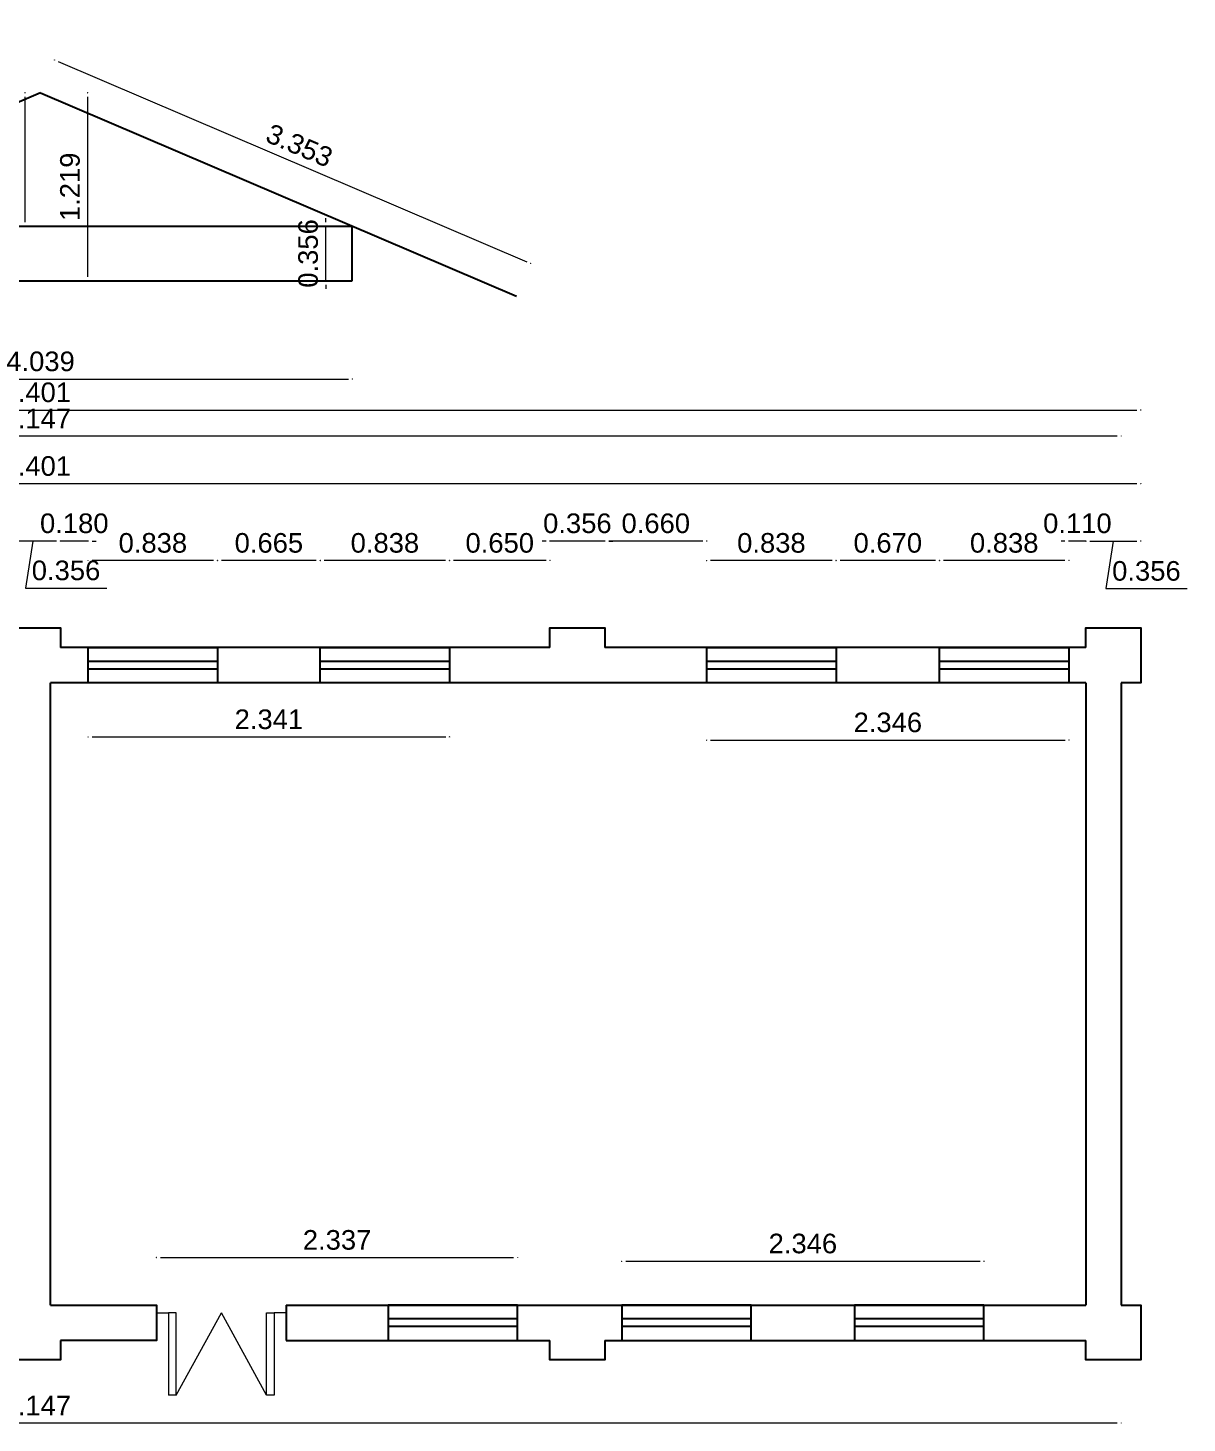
# Model space of a CAD drawing. Header units: metres. Extents: x 471.2 to 494.2, y 10 to 39.5.
# Drawn here: x 486.24 to 493.75, y 30.47 to 39.51 of the extents above; entities that cross this region are included whole.
import ezdxf

# ---------------------------------------------------------------- set-up
doc = ezdxf.new("R2010")
doc.units = ezdxf.units.M
doc.header["$LTSCALE"] = 12.7
doc.header["$PDMODE"] = 66
for name, color, linetype, lineweight in [('0.13', 2, 'Continuous', 13), ('ELEVATION', 85, 'Continuous', 9), ('hatch', 9, 'Continuous', 0), ('Toilet', 7, 'Continuous', 25)]:
    doc.layers.add(name, color=color, linetype=linetype, lineweight=lineweight)
doc.styles.get("Standard").update_dxf_attribs({"font": 'arial.ttf'})
doc.dimstyles.new('S8', dxfattribs={"dimscale": 0.001, "dimtxt": 127, "dimasz": 25.4, "dimexe": 152.4, "dimexo": 457.2, "dimgap": 49.2125, "dimtad": 1, "dimdec": 0, "dimzin": 3, "dimdsep": 46, "dimlunit": 4, "dimtxsty": 'Standard', "dimblk": 'dot 2', "dimcen": 304.8, "dimse1": 1, "dimse2": 1, "dimclrd": 1, "dimclre": 1, "dimclrt": 256, "dimadec": 0, "dimazin": 0, "dimtfac": 0.75, "dimtdec": 0, "dimtix": 1, "dimtmove": 1, "dimatfit": 3, "dimldrblk": 'DOT', "dimfxl": 25.4, "dimtolj": 1, "dimtzin": 0, "dimlwd": 9, "dimlwe": 9, "dimarcsym": 0})

# ---------------------------------------------------------------- blocks, each defined once
blk = doc.blocks.new('dot1')
at = {"layer": 'hatch'}
h = blk.add_hatch(color=256, dxfattribs=at)
edge = h.paths.add_edge_path()
edge.add_arc((0, 0), 1, 0, 360)
for p, q in [((3, 0), (-3, 0)), ((0, 3), (0, -3))]:
    blk.add_line(p, q, dxfattribs=at)
blk.add_circle((0, 0), 1, dxfattribs=at)
blk = doc.blocks.new('dot 2')
at = {"layer": 'hatch', "xscale": 0.0127, "yscale": 0.0127, "zscale": 0.0127}
blk.add_blockref('dot1', (0, 0), dxfattribs=at)
blk = doc.blocks.new('*D353')
at = {"layer": 'Defpoints', "color": 0, "transparency": 16777216}
for p in [(486.3265, 39.0936), (483.0645, 38.194), (483.2438, 37.7749)]:
    blk.add_point(p, dxfattribs=at)
at = {"layer": 'Toilet', "color": 1, "lineweight": 9, "transparency": 16777216}
blk.add_line((486.1238, 39.5028), (483.0878, 38.204), dxfattribs=at)
at = {"layer": 'Toilet', "color": 1, "lineweight": 9, "transparency": 16777216, "xscale": 0.0254, "yscale": 0.0254, "zscale": 0.0254}
for p, rotation in [((486.1472, 39.5128), 23.16111268714227), ((483.0645, 38.194), 203.1611126871423)]:
    blk.add_blockref('dot 2', p, dxfattribs=dict(at, rotation=rotation))
at = {"layer": 'Toilet', "transparency": 16777216, "insert": (484.5609, 38.9583), "char_height": 0.127, "attachment_point": 5, "rotation": 23.16111}
blk.add_mtext('\\A1;3"', dxfattribs=at)
blk = doc.blocks.new('_Dot')
at = {"color": 0, "linetype": 'ByBlock', "lineweight": -2}
blk.add_line((-0.5, 0), (-1, 0), dxfattribs=at)
at = {"color": 0, "linetype": 'ByBlock', "const_width": 0.5}
blk.add_lwpolyline([(-0.25, 0, 1), (0.25, 0, 1)], format="xyb", close=True, dxfattribs=at)
blk = doc.blocks.new('*D1029')
at = {"layer": 'Defpoints', "color": 0, "transparency": 16777216}
for p in [(484.3072, 37.8741), (488.3458, 37.8741), (488.3458, 37.2377)]:
    blk.add_point(p, dxfattribs=at)
at = {"layer": 'Toilet', "color": 1, "lineweight": 9, "transparency": 16777216}
blk.add_line((484.3326, 37.2377), (488.3204, 37.2377), dxfattribs=at)
at = {"layer": 'Toilet', "color": 1, "lineweight": 9, "transparency": 16777216, "xscale": 0.0254, "yscale": 0.0254, "zscale": 0.0254, "rotation": 180}
blk.add_blockref('dot 2', (484.3072, 37.2377), dxfattribs=at)
at = {"layer": 'Toilet', "color": 1, "lineweight": 9, "transparency": 16777216, "xscale": 0.0254, "yscale": 0.0254, "zscale": 0.0254}
blk.add_blockref('dot 2', (488.3458, 37.2377), dxfattribs=at)
at = {"layer": 'Toilet', "transparency": 16777216, "insert": (486.3265, 37.3518), "char_height": 0.127, "attachment_point": 5}
blk.add_mtext('\\A1;4.039', dxfattribs=at)
blk = doc.blocks.new('*D1030')
at = {"layer": 'Defpoints', "color": 0, "transparency": 16777216}
for p in [(486.3265, 39.0933), (486.3265, 37.8741), (486.6317, 37.8741)]:
    blk.add_point(p, dxfattribs=at)
at = {"layer": 'Toilet', "color": 1, "lineweight": 9, "transparency": 16777216}
blk.add_line((486.6317, 39.0679), (486.6317, 37.8995), dxfattribs=at)
at = {"layer": 'Toilet', "color": 1, "lineweight": 9, "transparency": 16777216, "xscale": 0.0254, "yscale": 0.0254, "zscale": 0.0254}
for p, rotation in [((486.6317, 39.0933), 90), ((486.6317, 37.8741), 270)]:
    blk.add_blockref('dot 2', p, dxfattribs=dict(at, rotation=rotation))
at = {"layer": 'Toilet', "transparency": 16777216, "insert": (486.5176, 38.4837), "char_height": 0.127, "attachment_point": 5, "rotation": 90}
blk.add_mtext('\\A1;1.219', dxfattribs=at)
blk = doc.blocks.new('*D1033')
at = {"layer": 'Defpoints', "color": 0, "transparency": 16777216}
for p in [(479.0523, 36.5594), (479.0523, 35.27), (493.4533, 35.27)]:
    blk.add_point(p, dxfattribs=at)
at = {"layer": 'Toilet', "color": 1, "lineweight": 9, "transparency": 16777216}
blk.add_line((493.4279, 36.5594), (479.0777, 36.5594), dxfattribs=at)
at = {"layer": 'Toilet', "color": 1, "lineweight": 9, "transparency": 16777216, "xscale": 0.0254, "yscale": 0.0254, "zscale": 0.0254, "rotation": 180}
blk.add_blockref('dot 2', (479.0523, 36.5594), dxfattribs=at)
at = {"layer": 'Toilet', "color": 1, "lineweight": 9, "transparency": 16777216, "xscale": 0.0254, "yscale": 0.0254, "zscale": 0.0254}
blk.add_blockref('dot 2', (493.4533, 36.5594), dxfattribs=at)
at = {"layer": 'Toilet', "transparency": 16777216, "insert": (486.2528, 36.6735), "char_height": 0.127, "attachment_point": 5}
blk.add_mtext('\\A1;14.401', dxfattribs=at)
blk = doc.blocks.new('*D1034')
at = {"layer": 'Defpoints', "color": 0, "transparency": 16777216}
for p in [(493.4533, 36.1883), (493.0977, 35.6256), (493.4533, 35.6256)]:
    blk.add_point(p, dxfattribs=at)
at = {"layer": 'Toilet', "color": 1, "lineweight": 9, "transparency": 16777216}
for p, q in [((493.1231, 36.1883), (493.4279, 36.1883)), ((493.2755, 36.1883), (493.2263, 35.8797)), ((493.2263, 35.8797), (493.7532, 35.8797))]:
    blk.add_line(p, q, dxfattribs=at)
at = {"layer": 'Toilet', "color": 1, "lineweight": 9, "transparency": 16777216, "xscale": 0.0254, "yscale": 0.0254, "zscale": 0.0254, "rotation": 180}
blk.add_blockref('dot 2', (493.0977, 36.1883), dxfattribs=at)
at = {"layer": 'Toilet', "color": 1, "lineweight": 9, "transparency": 16777216, "xscale": 0.0254, "yscale": 0.0254, "zscale": 0.0254}
blk.add_blockref('dot 2', (493.4533, 36.1883), dxfattribs=at)
at = {"layer": 'Toilet', "transparency": 16777216, "insert": (493.4898, 35.9938), "char_height": 0.127, "attachment_point": 5}
blk.add_mtext('\\A1;0.356', dxfattribs=at)
blk = doc.blocks.new('*D1035')
at = {"layer": 'Defpoints', "color": 0, "transparency": 16777216}
for p in [(492.9877, 36.1883), (493.0977, 35.6256), (492.9877, 35.4986)]:
    blk.add_point(p, dxfattribs=at)
at = {"layer": 'Toilet', "color": 1, "lineweight": 9, "transparency": 16777216}
for p, q in [((492.9623, 36.1883), (492.9369, 36.1883)), ((493.0977, 36.1883), (492.9877, 36.1883)), ((493.1231, 36.1883), (493.1485, 36.1883))]:
    blk.add_line(p, q, dxfattribs=at)
at = {"layer": 'Toilet', "color": 1, "lineweight": 9, "transparency": 16777216, "xscale": 0.0254, "yscale": 0.0254, "zscale": 0.0254}
blk.add_blockref('dot 2', (492.9877, 36.1883), dxfattribs=at)
at = {"layer": 'Toilet', "color": 1, "lineweight": 9, "transparency": 16777216, "xscale": 0.0254, "yscale": 0.0254, "zscale": 0.0254, "rotation": 180}
blk.add_blockref('dot 2', (493.0977, 36.1883), dxfattribs=at)
at = {"layer": 'Toilet', "transparency": 16777216, "insert": (493.0427, 36.3024), "char_height": 0.127, "attachment_point": 5}
blk.add_mtext('\\A1;0.110', dxfattribs=at)
blk = doc.blocks.new('*D1036')
at = {"layer": 'Defpoints', "color": 0, "transparency": 16777216}
for p in [(492.1497, 36.0613), (492.1497, 35.4986), (492.9877, 35.4986)]:
    blk.add_point(p, dxfattribs=at)
at = {"layer": 'Toilet', "color": 1, "lineweight": 9, "transparency": 16777216}
blk.add_line((492.9623, 36.0613), (492.1751, 36.0613), dxfattribs=at)
at = {"layer": 'Toilet', "color": 1, "lineweight": 9, "transparency": 16777216, "xscale": 0.0254, "yscale": 0.0254, "zscale": 0.0254, "rotation": 180}
blk.add_blockref('dot 2', (492.1497, 36.0613), dxfattribs=at)
at = {"layer": 'Toilet', "color": 1, "lineweight": 9, "transparency": 16777216, "xscale": 0.0254, "yscale": 0.0254, "zscale": 0.0254}
blk.add_blockref('dot 2', (492.9877, 36.0613), dxfattribs=at)
at = {"layer": 'Toilet', "transparency": 16777216, "insert": (492.5687, 36.1754), "char_height": 0.127, "attachment_point": 5}
blk.add_mtext('\\A1;0.838', dxfattribs=at)
blk = doc.blocks.new('*D1037')
at = {"layer": 'Defpoints', "color": 0, "transparency": 16777216}
for p in [(491.4797, 36.0613), (491.4797, 35.4986), (492.1497, 35.4986)]:
    blk.add_point(p, dxfattribs=at)
at = {"layer": 'Toilet', "color": 1, "lineweight": 9, "transparency": 16777216}
blk.add_line((492.1243, 36.0613), (491.5051, 36.0613), dxfattribs=at)
at = {"layer": 'Toilet', "color": 1, "lineweight": 9, "transparency": 16777216, "xscale": 0.0254, "yscale": 0.0254, "zscale": 0.0254, "rotation": 180}
blk.add_blockref('dot 2', (491.4797, 36.0613), dxfattribs=at)
at = {"layer": 'Toilet', "color": 1, "lineweight": 9, "transparency": 16777216, "xscale": 0.0254, "yscale": 0.0254, "zscale": 0.0254}
blk.add_blockref('dot 2', (492.1497, 36.0613), dxfattribs=at)
at = {"layer": 'Toilet', "transparency": 16777216, "insert": (491.8147, 36.1754), "char_height": 0.127, "attachment_point": 5}
blk.add_mtext('\\A1;0.670', dxfattribs=at)
blk = doc.blocks.new('*D1038')
at = {"layer": 'Defpoints', "color": 0, "transparency": 16777216}
for p in [(490.6417, 36.0613), (490.6417, 35.4986), (491.4797, 35.4986)]:
    blk.add_point(p, dxfattribs=at)
at = {"layer": 'Toilet', "color": 1, "lineweight": 9, "transparency": 16777216}
blk.add_line((491.4543, 36.0613), (490.6671, 36.0613), dxfattribs=at)
at = {"layer": 'Toilet', "color": 1, "lineweight": 9, "transparency": 16777216, "xscale": 0.0254, "yscale": 0.0254, "zscale": 0.0254, "rotation": 180}
blk.add_blockref('dot 2', (490.6417, 36.0613), dxfattribs=at)
at = {"layer": 'Toilet', "color": 1, "lineweight": 9, "transparency": 16777216, "xscale": 0.0254, "yscale": 0.0254, "zscale": 0.0254}
blk.add_blockref('dot 2', (491.4797, 36.0613), dxfattribs=at)
at = {"layer": 'Toilet', "transparency": 16777216, "insert": (491.0607, 36.1754), "char_height": 0.127, "attachment_point": 5}
blk.add_mtext('\\A1;0.838', dxfattribs=at)
blk = doc.blocks.new('*D1039')
at = {"layer": 'Defpoints', "color": 0, "transparency": 16777216}
for p in [(489.9817, 36.1883), (489.9817, 35.6256), (490.6417, 35.4986)]:
    blk.add_point(p, dxfattribs=at)
at = {"layer": 'Toilet', "color": 1, "lineweight": 9, "transparency": 16777216}
blk.add_line((490.6163, 36.1883), (490.0071, 36.1883), dxfattribs=at)
at = {"layer": 'Toilet', "color": 1, "lineweight": 9, "transparency": 16777216, "xscale": 0.0254, "yscale": 0.0254, "zscale": 0.0254, "rotation": 180}
blk.add_blockref('dot 2', (489.9817, 36.1883), dxfattribs=at)
at = {"layer": 'Toilet', "color": 1, "lineweight": 9, "transparency": 16777216, "xscale": 0.0254, "yscale": 0.0254, "zscale": 0.0254}
blk.add_blockref('dot 2', (490.6417, 36.1883), dxfattribs=at)
at = {"layer": 'Toilet', "transparency": 16777216, "insert": (490.3117, 36.3024), "char_height": 0.127, "attachment_point": 5}
blk.add_mtext('\\A1;0.660', dxfattribs=at)
blk = doc.blocks.new('*D1040')
at = {"layer": 'Defpoints', "color": 0, "transparency": 16777216}
for p in [(489.6261, 36.1883), (489.9817, 35.6256), (489.6261, 35.4986)]:
    blk.add_point(p, dxfattribs=at)
at = {"layer": 'Toilet', "color": 1, "lineweight": 9, "transparency": 16777216}
for p, q in [((489.6007, 36.1883), (489.5753, 36.1883)), ((489.9817, 36.1883), (489.6261, 36.1883)), ((490.0071, 36.1883), (490.0325, 36.1883))]:
    blk.add_line(p, q, dxfattribs=at)
at = {"layer": 'Toilet', "color": 1, "lineweight": 9, "transparency": 16777216, "xscale": 0.0254, "yscale": 0.0254, "zscale": 0.0254}
blk.add_blockref('dot 2', (489.6261, 36.1883), dxfattribs=at)
at = {"layer": 'Toilet', "color": 1, "lineweight": 9, "transparency": 16777216, "xscale": 0.0254, "yscale": 0.0254, "zscale": 0.0254, "rotation": 180}
blk.add_blockref('dot 2', (489.9817, 36.1883), dxfattribs=at)
at = {"layer": 'Toilet', "transparency": 16777216, "insert": (489.8039, 36.3024), "char_height": 0.127, "attachment_point": 5}
blk.add_mtext('\\A1;0.356', dxfattribs=at)
blk = doc.blocks.new('*D1041')
at = {"layer": 'Defpoints', "color": 0, "transparency": 16777216}
for p in [(488.9761, 36.0613), (488.9761, 35.4986), (489.6261, 35.4986)]:
    blk.add_point(p, dxfattribs=at)
at = {"layer": 'Toilet', "color": 1, "lineweight": 9, "transparency": 16777216}
blk.add_line((489.6007, 36.0613), (489.0015, 36.0613), dxfattribs=at)
at = {"layer": 'Toilet', "color": 1, "lineweight": 9, "transparency": 16777216, "xscale": 0.0254, "yscale": 0.0254, "zscale": 0.0254, "rotation": 180}
blk.add_blockref('dot 2', (488.9761, 36.0613), dxfattribs=at)
at = {"layer": 'Toilet', "color": 1, "lineweight": 9, "transparency": 16777216, "xscale": 0.0254, "yscale": 0.0254, "zscale": 0.0254}
blk.add_blockref('dot 2', (489.6261, 36.0613), dxfattribs=at)
at = {"layer": 'Toilet', "transparency": 16777216, "insert": (489.3011, 36.1754), "char_height": 0.127, "attachment_point": 5}
blk.add_mtext('\\A1;0.650', dxfattribs=at)
blk = doc.blocks.new('*D1042')
at = {"layer": 'Defpoints', "color": 0, "transparency": 16777216}
for p in [(488.1381, 36.0613), (488.1381, 35.4986), (488.9761, 35.4986)]:
    blk.add_point(p, dxfattribs=at)
at = {"layer": 'Toilet', "color": 1, "lineweight": 9, "transparency": 16777216}
blk.add_line((488.9507, 36.0613), (488.1635, 36.0613), dxfattribs=at)
at = {"layer": 'Toilet', "color": 1, "lineweight": 9, "transparency": 16777216, "xscale": 0.0254, "yscale": 0.0254, "zscale": 0.0254, "rotation": 180}
blk.add_blockref('dot 2', (488.1381, 36.0613), dxfattribs=at)
at = {"layer": 'Toilet', "color": 1, "lineweight": 9, "transparency": 16777216, "xscale": 0.0254, "yscale": 0.0254, "zscale": 0.0254}
blk.add_blockref('dot 2', (488.9761, 36.0613), dxfattribs=at)
at = {"layer": 'Toilet', "transparency": 16777216, "insert": (488.5571, 36.1754), "char_height": 0.127, "attachment_point": 5}
blk.add_mtext('\\A1;0.838', dxfattribs=at)
blk = doc.blocks.new('*D1043')
at = {"layer": 'Defpoints', "color": 0, "transparency": 16777216}
for p in [(487.4731, 36.0613), (487.4731, 35.4986), (488.1381, 35.4986)]:
    blk.add_point(p, dxfattribs=at)
at = {"layer": 'Toilet', "color": 1, "lineweight": 9, "transparency": 16777216}
blk.add_line((488.1127, 36.0613), (487.4985, 36.0613), dxfattribs=at)
at = {"layer": 'Toilet', "color": 1, "lineweight": 9, "transparency": 16777216, "xscale": 0.0254, "yscale": 0.0254, "zscale": 0.0254, "rotation": 180}
blk.add_blockref('dot 2', (487.4731, 36.0613), dxfattribs=at)
at = {"layer": 'Toilet', "color": 1, "lineweight": 9, "transparency": 16777216, "xscale": 0.0254, "yscale": 0.0254, "zscale": 0.0254}
blk.add_blockref('dot 2', (488.1381, 36.0613), dxfattribs=at)
at = {"layer": 'Toilet', "transparency": 16777216, "insert": (487.8056, 36.1754), "char_height": 0.127, "attachment_point": 5}
blk.add_mtext('\\A1;0.665', dxfattribs=at)
blk = doc.blocks.new('*D1044')
at = {"layer": 'Defpoints', "color": 0, "transparency": 16777216}
for p in [(486.6351, 36.0613), (486.6351, 35.4986), (487.4731, 35.4986)]:
    blk.add_point(p, dxfattribs=at)
at = {"layer": 'Toilet', "color": 1, "lineweight": 9, "transparency": 16777216}
blk.add_line((487.4477, 36.0613), (486.6605, 36.0613), dxfattribs=at)
at = {"layer": 'Toilet', "color": 1, "lineweight": 9, "transparency": 16777216, "xscale": 0.0254, "yscale": 0.0254, "zscale": 0.0254, "rotation": 180}
blk.add_blockref('dot 2', (486.6351, 36.0613), dxfattribs=at)
at = {"layer": 'Toilet', "color": 1, "lineweight": 9, "transparency": 16777216, "xscale": 0.0254, "yscale": 0.0254, "zscale": 0.0254}
blk.add_blockref('dot 2', (487.4731, 36.0613), dxfattribs=at)
at = {"layer": 'Toilet', "transparency": 16777216, "insert": (487.0541, 36.1754), "char_height": 0.127, "attachment_point": 5}
blk.add_mtext('\\A1;0.838', dxfattribs=at)
blk = doc.blocks.new('*D1045')
at = {"layer": 'Defpoints', "color": 0, "transparency": 16777216}
for p in [(486.4551, 36.1883), (486.4551, 35.6256), (486.6351, 35.4986)]:
    blk.add_point(p, dxfattribs=at)
at = {"layer": 'Toilet', "color": 1, "lineweight": 9, "transparency": 16777216}
for p, q in [((486.4297, 36.1883), (486.4043, 36.1883)), ((486.6351, 36.1883), (486.4551, 36.1883)), ((486.6605, 36.1883), (486.6859, 36.1883))]:
    blk.add_line(p, q, dxfattribs=at)
at = {"layer": 'Toilet', "color": 1, "lineweight": 9, "transparency": 16777216, "xscale": 0.0254, "yscale": 0.0254, "zscale": 0.0254}
blk.add_blockref('dot 2', (486.4551, 36.1883), dxfattribs=at)
at = {"layer": 'Toilet', "color": 1, "lineweight": 9, "transparency": 16777216, "xscale": 0.0254, "yscale": 0.0254, "zscale": 0.0254, "rotation": 180}
blk.add_blockref('dot 2', (486.6351, 36.1883), dxfattribs=at)
at = {"layer": 'Toilet', "transparency": 16777216, "insert": (486.5451, 36.3024), "char_height": 0.127, "attachment_point": 5}
blk.add_mtext('\\A1;0.180', dxfattribs=at)
blk = doc.blocks.new('*D1046')
at = {"layer": 'Defpoints', "color": 0, "transparency": 16777216}
for p in [(486.0995, 36.1883), (486.4551, 35.6256), (486.0995, 35.4986)]:
    blk.add_point(p, dxfattribs=at)
at = {"layer": 'Toilet', "color": 1, "lineweight": 9, "transparency": 16777216}
for p, q in [((486.4297, 36.1883), (486.1249, 36.1883)), ((486.2773, 36.1883), (486.2281, 35.883)), ((486.2281, 35.883), (486.755, 35.883))]:
    blk.add_line(p, q, dxfattribs=at)
at = {"layer": 'Toilet', "color": 1, "lineweight": 9, "transparency": 16777216, "xscale": 0.0254, "yscale": 0.0254, "zscale": 0.0254, "rotation": 180}
blk.add_blockref('dot 2', (486.0995, 36.1883), dxfattribs=at)
at = {"layer": 'Toilet', "color": 1, "lineweight": 9, "transparency": 16777216, "xscale": 0.0254, "yscale": 0.0254, "zscale": 0.0254}
blk.add_blockref('dot 2', (486.4551, 36.1883), dxfattribs=at)
at = {"layer": 'Toilet', "transparency": 16777216, "insert": (486.4916, 35.9971), "char_height": 0.127, "attachment_point": 5}
blk.add_mtext('\\A1;0.356', dxfattribs=at)
blk = doc.blocks.new('door block')
at = {"layer": '0.13', "color": 0, "ltscale": 0.5}
for p, q in [((472.9032, 20.1698), (472.9032, 20.0682)), ((473.7414, 20.1698), (473.7414, 20.0682))]:
    blk.add_line(p, q, dxfattribs=at)
at = {"layer": 'ELEVATION', "color": 146, "ltscale": 0.25, "true_color": 0x105689}
for p, q in [((472.9794, 20.119), (472.9794, 20.6524)), ((472.9794, 20.6524), (473.0302, 20.6524)), ((473.0302, 20.6524), (473.0302, 20.119)), ((473.0302, 20.6524), (473.3223, 20.119)), ((473.6144, 20.6524), (473.3223, 20.119)), ((473.6144, 20.6524), (473.6144, 20.119)), ((473.6144, 20.6524), (473.6652, 20.6524)), ((473.6652, 20.119), (473.6652, 20.6524)), ((472.9032, 20.119), (472.9794, 20.119)), ((473.0302, 20.119), (472.9794, 20.119)), ((473.6144, 20.119), (473.6652, 20.119)), ((473.7414, 20.119), (473.6652, 20.119))]:
    blk.add_line(p, q, dxfattribs=at)
blk = doc.blocks.new('*D1058')
at = {"layer": 'Defpoints', "color": 0, "transparency": 16777216}
for p in [(479.1793, 35.27), (493.3263, 35.27), (493.3263, 30.4725)]:
    blk.add_point(p, dxfattribs=at)
at = {"layer": 'Toilet', "color": 1, "lineweight": 9, "transparency": 16777216}
blk.add_line((479.2047, 30.4725), (493.3009, 30.4725), dxfattribs=at)
at = {"layer": 'Toilet', "color": 1, "lineweight": 9, "transparency": 16777216, "xscale": 0.0254, "yscale": 0.0254, "zscale": 0.0254, "rotation": 180}
blk.add_blockref('dot 2', (479.1793, 30.4725), dxfattribs=at)
at = {"layer": 'Toilet', "color": 1, "lineweight": 9, "transparency": 16777216, "xscale": 0.0254, "yscale": 0.0254, "zscale": 0.0254}
blk.add_blockref('dot 2', (493.3263, 30.4725), dxfattribs=at)
at = {"layer": 'Toilet', "transparency": 16777216, "insert": (486.2528, 30.5855), "char_height": 0.127, "attachment_point": 5}
blk.add_mtext('\\A1;14.147', dxfattribs=at)
blk = doc.blocks.new('*D1060')
at = {"layer": 'Defpoints', "color": 0, "transparency": 16777216}
for p in [(486.6351, 35.27), (488.9763, 35.27), (488.9763, 34.9181)]:
    blk.add_point(p, dxfattribs=at)
at = {"layer": 'Toilet', "color": 1, "lineweight": 9, "transparency": 16777216}
blk.add_line((486.6605, 34.9181), (488.9509, 34.9181), dxfattribs=at)
at = {"layer": 'Toilet', "color": 1, "lineweight": 9, "transparency": 16777216, "xscale": 0.0254, "yscale": 0.0254, "zscale": 0.0254, "rotation": 180}
blk.add_blockref('dot 2', (486.6351, 34.9181), dxfattribs=at)
at = {"layer": 'Toilet', "color": 1, "lineweight": 9, "transparency": 16777216, "xscale": 0.0254, "yscale": 0.0254, "zscale": 0.0254}
blk.add_blockref('dot 2', (488.9763, 34.9181), dxfattribs=at)
at = {"layer": 'Toilet', "transparency": 16777216, "insert": (487.8057, 35.0322), "char_height": 0.127, "attachment_point": 5}
blk.add_mtext('\\A1;2.341', dxfattribs=at)
blk = doc.blocks.new('*D1061')
at = {"layer": 'Defpoints', "color": 0, "transparency": 16777216}
for p in [(490.6417, 35.27), (492.9879, 35.27), (492.9879, 34.8979)]:
    blk.add_point(p, dxfattribs=at)
at = {"layer": 'Toilet', "color": 1, "lineweight": 9, "transparency": 16777216}
blk.add_line((490.6671, 34.8979), (492.9625, 34.8979), dxfattribs=at)
at = {"layer": 'Toilet', "color": 1, "lineweight": 9, "transparency": 16777216, "xscale": 0.0254, "yscale": 0.0254, "zscale": 0.0254, "rotation": 180}
blk.add_blockref('dot 2', (490.6417, 34.8979), dxfattribs=at)
at = {"layer": 'Toilet', "color": 1, "lineweight": 9, "transparency": 16777216, "xscale": 0.0254, "yscale": 0.0254, "zscale": 0.0254}
blk.add_blockref('dot 2', (492.9879, 34.8979), dxfattribs=at)
at = {"layer": 'Toilet', "transparency": 16777216, "insert": (491.8148, 35.012), "char_height": 0.127, "attachment_point": 5}
blk.add_mtext('\\A1;2.346', dxfattribs=at)
blk = doc.blocks.new('*D1062')
at = {"layer": 'Defpoints', "color": 0, "transparency": 16777216}
for p in [(489.4161, 31.544), (487.0787, 31.2362), (489.4161, 31.2362)]:
    blk.add_point(p, dxfattribs=at)
at = {"layer": 'Toilet', "color": 1, "lineweight": 9, "transparency": 16777216}
blk.add_line((487.1041, 31.544), (489.3907, 31.544), dxfattribs=at)
at = {"layer": 'Toilet', "color": 1, "lineweight": 9, "transparency": 16777216, "xscale": 0.0254, "yscale": 0.0254, "zscale": 0.0254, "rotation": 180}
blk.add_blockref('dot 2', (487.0787, 31.544), dxfattribs=at)
at = {"layer": 'Toilet', "color": 1, "lineweight": 9, "transparency": 16777216, "xscale": 0.0254, "yscale": 0.0254, "zscale": 0.0254}
blk.add_blockref('dot 2', (489.4161, 31.544), dxfattribs=at)
at = {"layer": 'Toilet', "transparency": 16777216, "insert": (488.2474, 31.6581), "char_height": 0.127, "attachment_point": 5}
blk.add_mtext('\\A1;2.337', dxfattribs=at)
blk = doc.blocks.new('*D1064')
at = {"layer": 'Defpoints', "color": 0, "transparency": 16777216}
for p in [(492.4377, 31.5206), (490.0915, 31.2362), (492.4377, 31.2362)]:
    blk.add_point(p, dxfattribs=at)
at = {"layer": 'Toilet', "color": 1, "lineweight": 9, "transparency": 16777216}
blk.add_line((490.1169, 31.5206), (492.4123, 31.5206), dxfattribs=at)
at = {"layer": 'Toilet', "color": 1, "lineweight": 9, "transparency": 16777216, "xscale": 0.0254, "yscale": 0.0254, "zscale": 0.0254, "rotation": 180}
blk.add_blockref('dot 2', (490.0915, 31.5206), dxfattribs=at)
at = {"layer": 'Toilet', "color": 1, "lineweight": 9, "transparency": 16777216, "xscale": 0.0254, "yscale": 0.0254, "zscale": 0.0254}
blk.add_blockref('dot 2', (492.4377, 31.5206), dxfattribs=at)
at = {"layer": 'Toilet', "transparency": 16777216, "insert": (491.2646, 31.6347), "char_height": 0.127, "attachment_point": 5}
blk.add_mtext('\\A1;2.346', dxfattribs=at)
blk = doc.blocks.new('*D1070')
at = {"layer": 'Defpoints', "color": 0, "transparency": 16777216}
for p in [(486.3265, 39.0933), (489.5, 37.9872), (489.4092, 37.7749)]:
    blk.add_point(p, dxfattribs=at)
at = {"layer": 'Toilet', "color": 1, "lineweight": 9, "transparency": 16777216}
blk.add_line((486.4406, 39.2956), (489.4766, 37.9972), dxfattribs=at)
at = {"layer": 'Toilet', "color": 1, "lineweight": 9, "transparency": 16777216, "xscale": 0.0254, "yscale": 0.0254, "zscale": 0.0254}
for p, rotation in [((486.4173, 39.3056), 156.844914246034), ((489.5, 37.9872), 336.844914246034)]:
    blk.add_blockref('dot 2', p, dxfattribs=dict(at, rotation=rotation))
at = {"layer": 'Toilet', "transparency": 16777216, "insert": (488.0035, 38.7513), "char_height": 0.127, "attachment_point": 5, "rotation": 336.84491}
blk.add_mtext('\\A1;3.353', dxfattribs=at)
blk = doc.blocks.new('*D1071')
at = {"layer": 'Defpoints', "color": 0, "transparency": 16777216}
for p in [(488.1743, 38.2297), (488.3458, 38.2297), (488.3458, 37.8741)]:
    blk.add_point(p, dxfattribs=at)
at = {"layer": 'Toilet', "color": 1, "lineweight": 9, "transparency": 16777216}
for p, q in [((488.1743, 38.2551), (488.1743, 38.2805)), ((488.1743, 37.8741), (488.1743, 38.2297)), ((488.1743, 37.8487), (488.1743, 37.8233))]:
    blk.add_line(p, q, dxfattribs=at)
at = {"layer": 'Toilet', "color": 1, "lineweight": 9, "transparency": 16777216, "xscale": 0.0254, "yscale": 0.0254, "zscale": 0.0254}
for p, rotation in [((488.1743, 38.2297), 270), ((488.1743, 37.8741), 90)]:
    blk.add_blockref('dot 2', p, dxfattribs=dict(at, rotation=rotation))
at = {"layer": 'Toilet', "transparency": 16777216, "insert": (488.0602, 38.0519), "char_height": 0.127, "attachment_point": 5, "rotation": 90}
blk.add_mtext('\\A1;0.356', dxfattribs=at)
blk = doc.blocks.new('*D1076')
at = {"layer": 'Defpoints', "color": 0, "transparency": 16777216}
for p in [(486.3265, 39.0933), (486.2256, 38.2297), (486.3265, 38.2297)]:
    blk.add_point(p, dxfattribs=at)
at = {"layer": 'Toilet', "color": 1, "lineweight": 9, "transparency": 16777216}
blk.add_line((486.2256, 39.0679), (486.2256, 38.2551), dxfattribs=at)
at = {"layer": 'Toilet', "color": 1, "lineweight": 9, "transparency": 16777216, "xscale": 0.0254, "yscale": 0.0254, "zscale": 0.0254}
for p, rotation in [((486.2256, 39.0933), 90), ((486.2256, 38.2297), 270)]:
    blk.add_blockref('dot 2', p, dxfattribs=dict(at, rotation=rotation))
at = {"layer": 'Toilet', "transparency": 16777216, "insert": (486.1116, 38.6615), "char_height": 0.127, "attachment_point": 5, "rotation": 90}
blk.add_mtext('\\A1;0.864', dxfattribs=at)
blk = doc.blocks.new('*D1081')
at = {"layer": 'Defpoints', "color": 0, "transparency": 16777216}
for p in [(493.3263, 36.8693), (479.1793, 35.27), (493.3263, 35.27)]:
    blk.add_point(p, dxfattribs=at)
at = {"layer": 'Toilet', "color": 1, "lineweight": 9, "transparency": 16777216}
blk.add_line((479.2047, 36.8693), (493.3009, 36.8693), dxfattribs=at)
at = {"layer": 'Toilet', "color": 1, "lineweight": 9, "transparency": 16777216, "xscale": 0.0254, "yscale": 0.0254, "zscale": 0.0254, "rotation": 180}
blk.add_blockref('dot 2', (479.1793, 36.8693), dxfattribs=at)
at = {"layer": 'Toilet', "color": 1, "lineweight": 9, "transparency": 16777216, "xscale": 0.0254, "yscale": 0.0254, "zscale": 0.0254}
blk.add_blockref('dot 2', (493.3263, 36.8693), dxfattribs=at)
at = {"layer": 'Toilet', "transparency": 16777216, "insert": (486.2528, 36.9822), "char_height": 0.127, "attachment_point": 5}
blk.add_mtext('\\A1;14.147', dxfattribs=at)
blk = doc.blocks.new('*D1082')
at = {"layer": 'Defpoints', "color": 0, "transparency": 16777216}
for p in [(493.4533, 37.0373), (479.0523, 35.6256), (493.4533, 35.6256)]:
    blk.add_point(p, dxfattribs=at)
at = {"layer": 'Toilet', "color": 1, "lineweight": 9, "transparency": 16777216}
blk.add_line((479.0777, 37.0373), (493.4279, 37.0373), dxfattribs=at)
at = {"layer": 'Toilet', "color": 1, "lineweight": 9, "transparency": 16777216, "xscale": 0.0254, "yscale": 0.0254, "zscale": 0.0254, "rotation": 180}
blk.add_blockref('dot 2', (479.0523, 37.0373), dxfattribs=at)
at = {"layer": 'Toilet', "color": 1, "lineweight": 9, "transparency": 16777216, "xscale": 0.0254, "yscale": 0.0254, "zscale": 0.0254}
blk.add_blockref('dot 2', (493.4533, 37.0373), dxfattribs=at)
at = {"layer": 'Toilet', "transparency": 16777216, "insert": (486.2528, 37.1513), "char_height": 0.127, "attachment_point": 5}
blk.add_mtext('\\A1;14.401', dxfattribs=at)

msp = doc.modelspace()

# ---------------------------------------------------------------- linework, layer by layer
at = {"layer": 'Toilet'}
for p, q in [((486.3265, 39.0933), (483.2438, 37.7749)), ((486.3265, 39.0933), (489.4092, 37.7749)), ((484.3072, 38.2297), (488.3458, 38.2297)), ((488.3458, 37.8741), (488.3458, 38.2297)), ((484.3072, 37.8741), (488.3458, 37.8741)), ((486.6351, 35.4986), (486.4551, 35.4986)), ((487.4731, 35.4986), (486.6351, 35.4986)), ((487.4731, 35.4986), (486.6351, 35.4986)), ((488.1381, 35.4986), (487.4731, 35.4986)), ((488.9761, 35.4986), (488.1381, 35.4986)), ((488.9761, 35.4986), (488.1381, 35.4986)), ((489.6261, 35.4986), (488.9761, 35.4986)), ((490.6417, 35.4986), (489.9817, 35.4986)), ((491.4797, 35.4986), (490.6417, 35.4986)), ((491.4797, 35.4986), (490.6417, 35.4986)), ((492.1497, 35.4986), (491.4797, 35.4986)), ((492.9877, 35.4986), (492.1497, 35.4986)), ((492.9877, 35.4986), (492.1497, 35.4986)), ((493.0977, 35.4986), (492.9877, 35.4986)), ((486.6351, 35.4093), (487.4733, 35.4093)), ((486.6351, 35.3593), (487.4733, 35.3593)), ((488.1381, 35.4093), (488.9763, 35.4093)), ((488.1381, 35.3593), (488.9763, 35.3593)), ((490.6417, 35.4093), (491.4799, 35.4093)), ((490.6417, 35.3593), (491.4799, 35.3593)), ((492.1497, 35.4093), (492.9879, 35.4093)), ((492.1497, 35.3593), (492.9879, 35.3593)), ((486.3916, 31.2362), (486.3916, 35.27)), ((489.6261, 35.27), (486.4551, 35.27)), ((493.0977, 35.27), (489.9817, 35.27)), ((493.0977, 35.27), (493.0977, 31.2362)), ((493.3263, 35.27), (493.3263, 31.2362)), ((487.9169, 31.2362), (489.6261, 31.2362)), ((487.9169, 31.2362), (487.9169, 31.0076)), ((488.5781, 31.2362), (489.4161, 31.2362)), ((489.9817, 31.2362), (493.0977, 31.2362)), ((490.0917, 31.2362), (490.9297, 31.2362)), ((490.0917, 31.2362), (490.9297, 31.2362)), ((490.9297, 31.2362), (491.5997, 31.2362)), ((491.5997, 31.2362), (492.4377, 31.2362)), ((491.5997, 31.2362), (492.4377, 31.2362)), ((489.4161, 31.1469), (488.5779, 31.1469)), ((490.9297, 31.1469), (490.0915, 31.1469)), ((492.4377, 31.1469), (491.5995, 31.1469)), ((489.4161, 31.0969), (488.5779, 31.0969)), ((490.9297, 31.0969), (490.0915, 31.0969)), ((492.4377, 31.0969), (491.5995, 31.0969)), ((487.9169, 31.0076), (489.6261, 31.0076)), ((489.9817, 31.0076), (493.0977, 31.0076))]:
    msp.add_line(p, q, dxfattribs=at)
for points in [[(486.0995, 35.4986), (486.0995, 35.6256), (486.4551, 35.6256), (486.4551, 35.4986)], [(489.6261, 35.4986), (489.6261, 35.6256), (489.9817, 35.6256), (489.9817, 35.4986)], [(493.0977, 35.4986), (493.0977, 35.6256), (493.4533, 35.6256), (493.4533, 35.27), (493.3263, 35.27)], [(486.4551, 35.27), (486.3916, 35.27)], [(489.9817, 35.27), (489.6261, 35.27)], [(486.3916, 31.2362), (486.4551, 31.2362)], [(486.4551, 31.2362), (487.0787, 31.2362), (487.0787, 31.0076), (486.4551, 31.0076)], [(489.6261, 31.2362), (489.9817, 31.2362)], [(493.3263, 31.2362), (493.4533, 31.2362), (493.4533, 30.8806), (493.0977, 30.8806), (493.0977, 31.0076)], [(486.4551, 31.0076), (486.4551, 30.8806), (486.0995, 30.8806), (486.0995, 31.0076)], [(489.9817, 31.0076), (489.9817, 30.8806), (489.6261, 30.8806), (489.6261, 31.0076)]]:
    msp.add_lwpolyline(points, dxfattribs=at)
for points in [[(486.6351, 35.4986), (487.4733, 35.4986), (487.4733, 35.27), (486.6351, 35.27)], [(488.1381, 35.4986), (488.9763, 35.4986), (488.9763, 35.27), (488.1381, 35.27)], [(490.6417, 35.4986), (491.4799, 35.4986), (491.4799, 35.27), (490.6417, 35.27)], [(492.1497, 35.4986), (492.9879, 35.4986), (492.9879, 35.27), (492.1497, 35.27)], [(489.4161, 31.2362), (488.5779, 31.2362), (488.5779, 31.0076), (489.4161, 31.0076)], [(490.9297, 31.2362), (490.0915, 31.2362), (490.0915, 31.0076), (490.9297, 31.0076)], [(492.4377, 31.2362), (491.5995, 31.2362), (491.5995, 31.0076), (492.4377, 31.0076)]]:
    msp.add_lwpolyline(points, close=True, dxfattribs=at)

# ---------------------------------------------------------------- block references
at = {"layer": 'Toilet', "rotation": 180}
msp.add_blockref('door block', (960.8202, 51.3044), dxfattribs=at)

# ---------------------------------------------------------------- dimensions: what is measured, and where the dimension line sits
at = {"layer": 'Toilet'}
for p1, p2, distance, override, picture, middle in [((486.3265, 39.0936), (483.2438, 37.7749), -0.4559, {"dimscale": 0.001, "dimfxl": 50.8, "dimfxlon": 1, "dimarcsym": 1}, '*D353', (484.5609, 38.9583)), ((486.3265, 39.0933), (489.4092, 37.7749), 0.2309, {"dimdec": 3, "dimlunit": 2, "dimtdec": 3, "dimfxl": 50.8, "dimfxlon": 1, "dimarcsym": 1}, '*D1070', (488.0035, 38.7513))]:
    dim = msp.add_aligned_dim(p1=p1, p2=p2, distance=distance, dimstyle='S8', override=override, dxfattribs=at)
    dim.commit()
    dim.dimension.update_dxf_attribs({"geometry": picture, "text_midpoint": middle})
for base, p1, p2, angle, picture, middle in [((486.2256, 38.2297), (486.3265, 39.0933), (486.3265, 38.2297), 90, '*D1076', (486.1116, 38.6615)), ((486.6317, 37.8741), (486.3265, 39.0933), (486.3265, 37.8741), 90, '*D1030', (486.5176, 38.4837)), ((488.1743, 38.2297), (488.3458, 37.8741), (488.3458, 38.2297), 90, '*D1071', (488.0602, 38.0519)), ((479.0523, 36.5594), (493.4533, 35.27), (479.0523, 35.27), 180, '*D1033', (486.2528, 36.6735)), ((486.4551, 36.1883), (486.6351, 35.4986), (486.4551, 35.6256), 180, '*D1045', (486.5451, 36.3024)), ((489.6261, 36.1883), (489.9817, 35.6256), (489.6261, 35.4986), 180, '*D1040', (489.8039, 36.3024)), ((489.9817, 36.1883), (490.6417, 35.4986), (489.9817, 35.6256), 180, '*D1039', (490.3117, 36.3024)), ((492.9877, 36.1883), (493.0977, 35.6256), (492.9877, 35.4986), 180, '*D1035', (493.0427, 36.3024)), ((486.6351, 36.0613), (487.4731, 35.4986), (486.6351, 35.4986), 180, '*D1044', (487.0541, 36.1754)), ((487.4731, 36.0613), (488.1381, 35.4986), (487.4731, 35.4986), 180, '*D1043', (487.8056, 36.1754)), ((488.1381, 36.0613), (488.9761, 35.4986), (488.1381, 35.4986), 180, '*D1042', (488.5571, 36.1754)), ((488.9761, 36.0613), (489.6261, 35.4986), (488.9761, 35.4986), 180, '*D1041', (489.3011, 36.1754)), ((490.6417, 36.0613), (491.4797, 35.4986), (490.6417, 35.4986), 180, '*D1038', (491.0607, 36.1754)), ((491.4797, 36.0613), (492.1497, 35.4986), (491.4797, 35.4986), 180, '*D1037', (491.8147, 36.1754)), ((492.1497, 36.0613), (492.9877, 35.4986), (492.1497, 35.4986), 180, '*D1036', (492.5687, 36.1754))]:
    dim = msp.add_linear_dim(base=base, p1=p1, p2=p2, angle=angle, dimstyle='S8', override={"dimdec": 3, "dimlunit": 2, "dimtdec": 3, "dimfxl": 50.8, "dimfxlon": 1, "dimarcsym": 1}, dxfattribs=at)
    dim.commit()
    dim.dimension.update_dxf_attribs({"geometry": picture, "text_midpoint": middle})
for base, p1, p2, picture, middle in [((488.3458, 37.2377), (484.3072, 37.8741), (488.3458, 37.8741), '*D1029', (486.3265, 37.3518)), ((493.4533, 37.0373), (479.0523, 35.6256), (493.4533, 35.6256), '*D1082', (486.2528, 37.1513)), ((493.3263, 36.8693), (479.1793, 35.27), (493.3263, 35.27), '*D1081', (486.2528, 36.9822)), ((493.3263, 30.4725), (479.1793, 35.27), (493.3263, 35.27), '*D1058', (486.2528, 30.5855)), ((488.9763, 34.9181), (486.6351, 35.27), (488.9763, 35.27), '*D1060', (487.8057, 35.0322)), ((492.9879, 34.8979), (490.6417, 35.27), (492.9879, 35.27), '*D1061', (491.8148, 35.012)), ((489.4161, 31.544), (487.0787, 31.2362), (489.4161, 31.2362), '*D1062', (488.2474, 31.6581)), ((492.4377, 31.5206), (490.0915, 31.2362), (492.4377, 31.2362), '*D1064', (491.2646, 31.6347))]:
    dim = msp.add_linear_dim(base=base, p1=p1, p2=p2, dimstyle='S8', override={"dimdec": 3, "dimlunit": 2, "dimtdec": 3, "dimfxl": 50.8, "dimfxlon": 1, "dimarcsym": 1}, dxfattribs=at)
    dim.commit()
    dim.dimension.update_dxf_attribs({"geometry": picture, "text_midpoint": middle})
for base, p1, p2, picture, middle in [((486.0995, 36.1883), (486.4551, 35.6256), (486.0995, 35.4986), '*D1046', (486.2773, 35.883)), ((493.4533, 36.1883), (493.0977, 35.6256), (493.4533, 35.6256), '*D1034', (493.2755, 35.8797))]:
    dim = msp.add_linear_dim(base=base, p1=p1, p2=p2, angle=180, dimstyle='S8', override={"dimdec": 3, "dimlunit": 2, "dimtdec": 3, "dimfxl": 50.8, "dimfxlon": 1, "dimarcsym": 1}, dxfattribs=at)
    dim.commit()
    dim.dimension.update_dxf_attribs({"geometry": picture, "text_midpoint": middle, "dimtype": 160})

doc.saveas('drawing.dxf')
